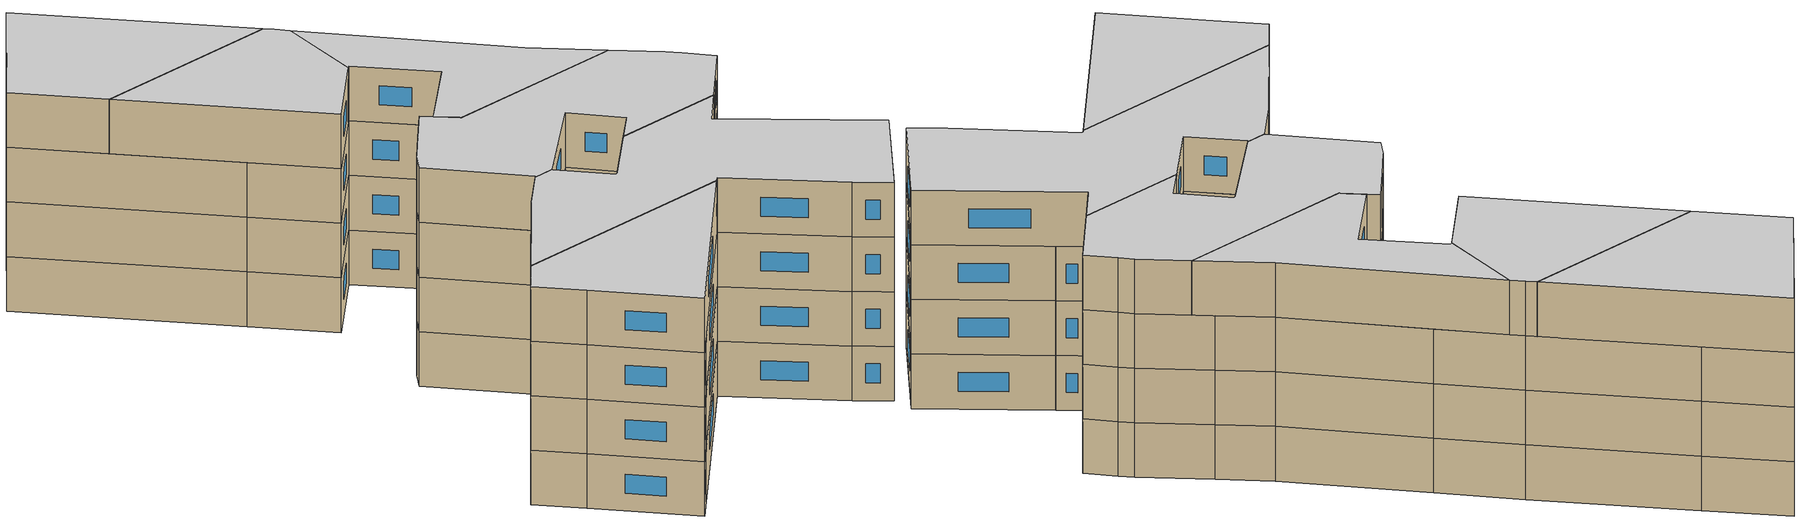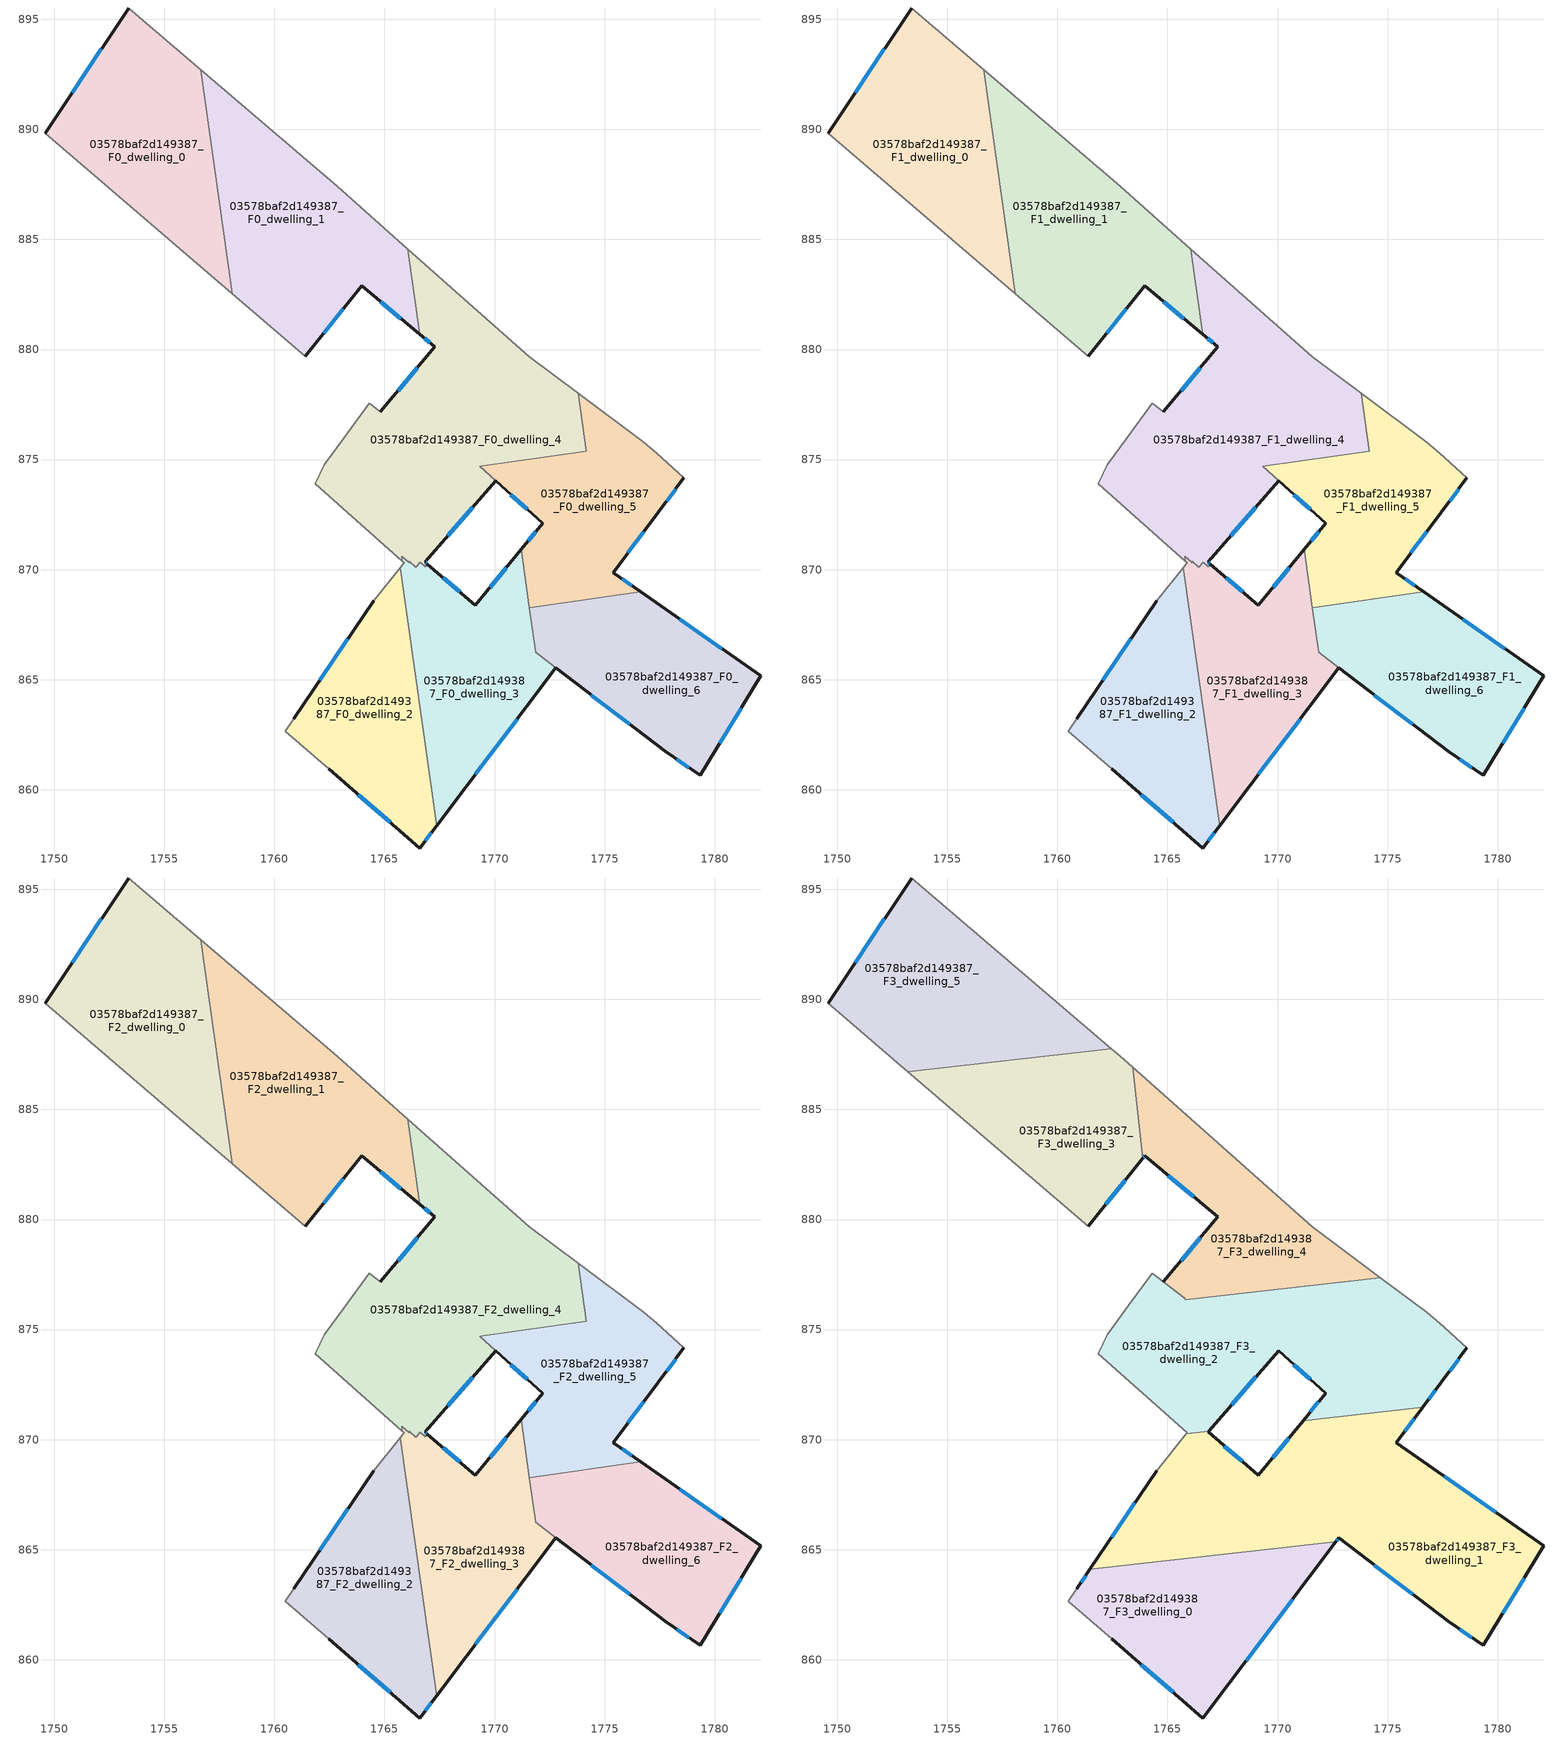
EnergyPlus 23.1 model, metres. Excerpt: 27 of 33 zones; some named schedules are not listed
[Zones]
03578baf2d149387_F0_dwelling_0
 floor ground (EU_floor_Construction): 1756.64,892.72 1758.09,882.54 1749.59,889.83 1753.37,895.52 z0
 wall outside (EU_wall_Construction): 1753.37,895.52 1749.59,889.83 z0:3
 wall to 03578baf2d149387_F0_dwelling_1 (EU_wall_Construction): 1758.09,882.54 1756.64,892.72 z0:3
 wall adiabatic (EU_wall_Construction): 1749.59,889.83 1758.09,882.54 / 1756.64,892.72 1753.37,895.52 z0:3
 window (EU_Window_Construction): 1752.14,893.67 1750.82,891.68 z0.98:2.02
03578baf2d149387_F0_dwelling_1
 floor ground (EU_floor_Construction): 1762.85,887.42 1766.06,884.57 1766.61,880.69 1763.96,882.9 1761.4,879.7 1758.09,882.54 1756.64,892.72 z0
 wall outside (EU_wall_Construction): 1761.4,879.7 1763.96,882.9 1766.61,880.69 z0:3
 wall adiabatic (EU_wall_Construction): 1766.06,884.57 1762.85,887.42 1756.64,892.72 / 1758.09,882.54 1761.4,879.7 z0:3
 wall to 03578baf2d149387_F0_dwelling_4 (EU_wall_Construction): 1766.61,880.69 1766.06,884.57 z0:3
 window (EU_Window_Construction): 1764.82,882.18 1765.75,881.41 / 1762.23,880.74 1763.13,881.86 z0.98:2.02
03578baf2d149387_F0_dwelling_2
 floor ground (EU_floor_Construction): 1765.71,870.09 1767.37,858.37 1766.6,857.35 1762.46,860.95 1760.49,862.65 1760.88,863.23 1764.51,868.6 z0
 wall outside (EU_wall_Construction): 1762.46,860.95 1766.6,857.35 1767.37,858.37 / 1764.51,868.6 1760.88,863.23 z0:3
 wall adiabatic (EU_wall_Construction): 1765.71,870.09 1764.51,868.6 / 1760.88,863.23 1760.49,862.65 1762.46,860.95 z0:3
 wall to 03578baf2d149387_F0_dwelling_3 (EU_wall_Construction): 1767.37,858.37 1765.71,870.09 z0:3
 window (EU_Window_Construction): 1766.85,857.68 1767.12,858.04 / 1763.81,859.78 1765.26,858.52 / 1763.33,866.85 1762.06,864.97 z0.98:2.02
03578baf2d149387_F0_dwelling_3
 floor ground (EU_floor_Construction): 1771.21,870.92 1771.87,866.24 1772.79,865.54 1767.37,858.37 1765.71,870.09 1765.8,870.2 1765.83,870.25 1765.89,870.32 1765.82,870.39 1765.78,870.62 1766.13,870.31 1766.12,870.37 1766.43,870.11 1766.63,870.33 1766.85,870.14 1766.95,870.25 1769.13,868.38 z0
 wall outside (EU_wall_Construction): 1771.21,870.92 1769.13,868.38 1766.95,870.25 / 1767.37,858.37 1772.79,865.54 z0:3
 wall adiabatic (EU_wall_Construction): 1765.82,870.39 1765.89,870.32 1765.83,870.25 1765.8,870.2 1765.71,870.09 z0:3
 wall to 03578baf2d149387_F0_dwelling_4 (EU_wall_Construction): 1766.13,870.31 1765.78,870.62 1765.82,870.39 / 1766.13,870.31 1766.12,870.37 / 1766.95,870.25 1766.85,870.14 1766.63,870.33 1766.43,870.11 1766.12,870.37 z0:3
 wall to 03578baf2d149387_F0_dwelling_5 (EU_wall_Construction): 1771.59,868.28 1771.21,870.92 z0:3
 wall to 03578baf2d149387_F0_dwelling_6 (EU_wall_Construction): 1772.79,865.54 1771.87,866.24 / 1771.87,866.25 1771.58,868.28 z0:3
 window (EU_Window_Construction): 1768.42,868.99 1767.66,869.64 / 1770.53,870.1 1769.81,869.21 / 1769.13,860.7 1771.03,863.2 z0.98:2.02
03578baf2d149387_F0_dwelling_4
 floor ground (EU_floor_Construction): 1771.57,879.67 1773.8,878.01 1774.17,875.38 1769.32,874.7 1770.05,874.04 1766.84,870.35 1766.95,870.25 1766.85,870.14 1766.63,870.33 1766.43,870.11 1766.12,870.37 1766.13,870.31 1765.78,870.62 1765.82,870.39 1761.84,873.9 1762.27,874.76 1763.14,875.97 1764.3,877.57 1764.69,877.27 1764.81,877.18 1767.28,880.13 1766.61,880.69 1766.06,884.57 z0
 wall outside (EU_wall_Construction): 1766.95,870.25 1766.84,870.35 1770.05,874.04 / 1766.61,880.69 1767.28,880.13 1764.81,877.18 z0:3
 wall adiabatic (EU_wall_Construction): 1764.81,877.18 1764.69,877.27 1764.3,877.57 1763.14,875.97 1762.27,874.76 1761.84,873.9 1765.82,870.39 / 1773.8,878.01 1771.57,879.67 1766.06,884.57 z0:3
 wall to 03578baf2d149387_F0_dwelling_5 (EU_wall_Construction): 1769.33,874.7 1774.17,875.38 1773.8,878.01 / 1770.05,874.04 1769.32,874.7 z0:3
 window (EU_Window_Construction): 1766.92,870.28 1766.88,870.32 / 1766.48,879.17 1765.61,878.14 / 1766.83,880.5 1767.06,880.31 / 1767.88,871.55 1769.01,872.84 z0.98:2.02
03578baf2d149387_F0_dwelling_5
 floor ground (EU_floor_Construction): 1776.78,875.79 1777.36,875.28 1778.6,874.17 1777.44,872.61 1775.39,869.87 1776.64,868.99 1771.58,868.28 1771.21,870.92 1772.18,872.12 1769.32,874.7 1774.17,875.38 1773.8,878.01 z0
 wall outside (EU_wall_Construction): 1776.64,868.99 1775.39,869.87 1777.44,872.61 1778.6,874.17 / 1770.05,874.04 1772.18,872.12 1771.21,870.92 z0:3
 wall to 03578baf2d149387_F0_dwelling_6 (EU_wall_Construction): 1771.58,868.28 1776.64,868.99 z0:3
 wall adiabatic (EU_wall_Construction): 1778.6,874.17 1777.36,875.28 1776.78,875.79 1773.8,878.01 z0:3
 window (EU_Window_Construction): 1771.86,871.73 1771.53,871.31 / 1777.82,873.11 1778.22,873.66 / 1776.06,870.76 1776.77,871.72 / 1776.23,869.28 1775.8,869.58 / 1770.74,873.41 1771.49,872.74 z0.98:2.02
03578baf2d149387_F0_dwelling_6
 floor ground (EU_floor_Construction): 1782.09,865.17 1779.35,860.65 1777.75,861.74 1771.87,866.24 1771.58,868.28 1776.64,868.99 z0
 wall outside (EU_wall_Construction): 1772.79,865.54 1777.75,861.74 1779.35,860.65 1782.09,865.17 1776.64,868.99 z0:3
 window (EU_Window_Construction): 1780.32,866.41 1778.41,867.75 / 1780.24,862.12 1781.2,863.7 / 1778.27,861.38 1778.83,861 / 1774.4,864.3 1776.14,862.97 z0.98:2.02
03578baf2d149387_F1_dwelling_0
 floor to 03578baf2d149387_F0_dwelling_0 (EU_floor_Construction): 1756.64,892.72 1758.09,882.54 1749.59,889.83 1753.37,895.52 z3
 wall outside (EU_wall_Construction): 1753.37,895.52 1749.59,889.83 z3:6
 wall to 03578baf2d149387_F1_dwelling_1 (EU_wall_Construction): 1758.09,882.54 1756.64,892.72 z3:6
 wall adiabatic (EU_wall_Construction): 1749.59,889.83 1758.09,882.54 / 1756.64,892.72 1753.37,895.52 z3:6
 window (EU_Window_Construction): 1752.14,893.67 1750.82,891.68 z3.98:5.02
03578baf2d149387_F1_dwelling_1
 floor to 03578baf2d149387_F0_dwelling_1 (EU_floor_Construction): 1762.85,887.42 1766.06,884.57 1766.61,880.69 1763.96,882.9 1761.4,879.7 1758.09,882.54 1756.64,892.72 z3
 wall outside (EU_wall_Construction): 1761.4,879.7 1763.96,882.9 1766.61,880.69 z3:6
 wall adiabatic (EU_wall_Construction): 1766.06,884.57 1762.85,887.42 1756.64,892.72 / 1758.09,882.54 1761.4,879.7 z3:6
 wall to 03578baf2d149387_F1_dwelling_4 (EU_wall_Construction): 1766.61,880.69 1766.06,884.57 z3:6
 window (EU_Window_Construction): 1764.82,882.18 1765.75,881.41 / 1762.23,880.74 1763.13,881.86 z3.98:5.02
03578baf2d149387_F1_dwelling_2
 floor to 03578baf2d149387_F0_dwelling_2 (EU_floor_Construction): 1765.71,870.09 1767.37,858.37 1766.6,857.35 1762.46,860.95 1760.49,862.65 1760.88,863.23 1764.51,868.6 z3
 wall outside (EU_wall_Construction): 1762.46,860.95 1766.6,857.35 1767.37,858.37 / 1764.51,868.6 1760.88,863.23 z3:6
 wall adiabatic (EU_wall_Construction): 1765.71,870.09 1764.51,868.6 / 1760.88,863.23 1760.49,862.65 1762.46,860.95 z3:6
 wall to 03578baf2d149387_F1_dwelling_3 (EU_wall_Construction): 1767.37,858.37 1765.71,870.09 z3:6
 window (EU_Window_Construction): 1766.85,857.68 1767.12,858.04 / 1763.81,859.78 1765.26,858.52 / 1763.33,866.85 1762.06,864.97 z3.98:5.02
03578baf2d149387_F1_dwelling_3
 floor to 03578baf2d149387_F0_dwelling_3 (EU_floor_Construction): 1771.21,870.92 1771.87,866.24 1772.79,865.54 1767.37,858.37 1765.71,870.09 1765.8,870.2 1765.83,870.25 1765.89,870.32 1765.82,870.39 1765.78,870.62 1766.13,870.31 1766.12,870.37 1766.43,870.11 1766.63,870.33 1766.85,870.14 1766.95,870.25 1769.13,868.38 z3
 wall outside (EU_wall_Construction): 1771.21,870.92 1769.13,868.38 1766.95,870.25 / 1767.37,858.37 1772.79,865.54 z3:6
 wall adiabatic (EU_wall_Construction): 1765.82,870.39 1765.89,870.32 1765.83,870.25 1765.8,870.2 1765.71,870.09 z3:6
 wall to 03578baf2d149387_F1_dwelling_4 (EU_wall_Construction): 1766.13,870.31 1765.78,870.62 1765.82,870.39 / 1766.13,870.31 1766.12,870.37 / 1766.95,870.25 1766.85,870.14 1766.63,870.33 1766.43,870.11 1766.12,870.37 z3:6
 wall to 03578baf2d149387_F1_dwelling_5 (EU_wall_Construction): 1771.59,868.28 1771.21,870.92 z3:6
 wall to 03578baf2d149387_F1_dwelling_6 (EU_wall_Construction): 1772.79,865.54 1771.87,866.24 / 1771.87,866.25 1771.58,868.28 z3:6
 window (EU_Window_Construction): 1768.42,868.99 1767.66,869.64 / 1770.53,870.1 1769.81,869.21 / 1769.13,860.7 1771.03,863.2 z3.98:5.02
03578baf2d149387_F1_dwelling_4
 floor to 03578baf2d149387_F0_dwelling_4 (EU_floor_Construction): 1771.57,879.67 1773.8,878.01 1774.17,875.38 1769.32,874.7 1770.05,874.04 1766.84,870.35 1766.95,870.25 1766.85,870.14 1766.63,870.33 1766.43,870.11 1766.12,870.37 1766.13,870.31 1765.78,870.62 1765.82,870.39 1761.84,873.9 1762.27,874.76 1763.14,875.97 1764.3,877.57 1764.69,877.27 1764.81,877.18 1767.28,880.13 1766.61,880.69 1766.06,884.57 z3
 wall outside (EU_wall_Construction): 1766.95,870.25 1766.84,870.35 1770.05,874.04 / 1766.61,880.69 1767.28,880.13 1764.81,877.18 z3:6
 wall adiabatic (EU_wall_Construction): 1764.81,877.18 1764.69,877.27 1764.3,877.57 1763.14,875.97 1762.27,874.76 1761.84,873.9 1765.82,870.39 / 1773.8,878.01 1771.57,879.67 1766.06,884.57 z3:6
 wall to 03578baf2d149387_F1_dwelling_5 (EU_wall_Construction): 1769.33,874.7 1774.17,875.38 1773.8,878.01 / 1770.05,874.04 1769.32,874.7 z3:6
 window (EU_Window_Construction): 1766.92,870.28 1766.88,870.32 / 1766.48,879.17 1765.61,878.14 / 1766.83,880.5 1767.06,880.31 / 1767.88,871.55 1769.01,872.84 z3.98:5.02
03578baf2d149387_F1_dwelling_5
 floor to 03578baf2d149387_F0_dwelling_5 (EU_floor_Construction): 1776.78,875.79 1777.36,875.28 1778.6,874.17 1777.44,872.61 1775.39,869.87 1776.64,868.99 1771.58,868.28 1771.21,870.92 1772.18,872.12 1769.32,874.7 1774.17,875.38 1773.8,878.01 z3
 wall outside (EU_wall_Construction): 1776.64,868.99 1775.39,869.87 1777.44,872.61 1778.6,874.17 / 1770.05,874.04 1772.18,872.12 1771.21,870.92 z3:6
 wall to 03578baf2d149387_F1_dwelling_6 (EU_wall_Construction): 1771.58,868.28 1776.64,868.99 z3:6
 wall adiabatic (EU_wall_Construction): 1778.6,874.17 1777.36,875.28 1776.78,875.79 1773.8,878.01 z3:6
 window (EU_Window_Construction): 1771.86,871.73 1771.53,871.31 / 1777.82,873.11 1778.22,873.66 / 1776.06,870.76 1776.77,871.72 / 1776.23,869.28 1775.8,869.58 / 1770.74,873.41 1771.49,872.74 z3.98:5.02
03578baf2d149387_F1_dwelling_6
 floor to 03578baf2d149387_F0_dwelling_6 (EU_floor_Construction): 1782.09,865.17 1779.35,860.65 1777.75,861.74 1771.87,866.25 1771.58,868.28 1776.64,868.99 z3
 wall outside (EU_wall_Construction): 1772.79,865.54 1777.75,861.74 1779.35,860.65 1782.09,865.17 1776.64,868.99 z3:6
 window (EU_Window_Construction): 1780.32,866.41 1778.41,867.75 / 1780.24,862.12 1781.2,863.7 / 1778.27,861.38 1778.83,861 / 1774.4,864.3 1776.14,862.97 z3.98:5.02
03578baf2d149387_F2_dwelling_0
 floor to 03578baf2d149387_F1_dwelling_0 (EU_floor_Construction): 1756.64,892.72 1758.09,882.54 1749.59,889.83 1753.37,895.52 z6
 wall outside (EU_wall_Construction): 1753.37,895.52 1749.59,889.83 z6:9
 wall to 03578baf2d149387_F2_dwelling_1 (EU_wall_Construction): 1758.09,882.54 1756.64,892.72 z6:9
 wall adiabatic (EU_wall_Construction): 1749.59,889.83 1758.09,882.54 / 1756.64,892.72 1753.37,895.52 z6:9
 window (EU_Window_Construction): 1752.14,893.67 1750.82,891.68 z6.98:8.02
03578baf2d149387_F2_dwelling_1
 floor to 03578baf2d149387_F1_dwelling_1 (EU_floor_Construction): 1762.85,887.42 1766.06,884.57 1766.61,880.69 1763.96,882.9 1761.4,879.7 1758.09,882.54 1756.64,892.72 z6
 wall outside (EU_wall_Construction): 1761.4,879.7 1763.96,882.9 1766.61,880.69 z6:9
 wall adiabatic (EU_wall_Construction): 1766.06,884.57 1762.85,887.42 1756.64,892.72 / 1758.09,882.54 1761.4,879.7 z6:9
 wall to 03578baf2d149387_F2_dwelling_4 (EU_wall_Construction): 1766.61,880.69 1766.06,884.57 z6:9
 window (EU_Window_Construction): 1764.82,882.18 1765.75,881.41 / 1762.23,880.74 1763.13,881.86 z6.98:8.02
 ceiling adiabatic (EU_roof_Construction): 1766.61,880.69 1766.06,884.57 1763.42,886.92 1763.88,882.79 1763.96,882.9 z9
03578baf2d149387_F2_dwelling_2
 floor to 03578baf2d149387_F1_dwelling_2 (EU_floor_Construction): 1765.71,870.09 1767.37,858.37 1766.6,857.35 1762.46,860.95 1760.49,862.65 1760.88,863.23 1764.51,868.6 z6
 wall outside (EU_wall_Construction): 1762.46,860.95 1766.6,857.35 1767.37,858.37 / 1764.51,868.6 1760.88,863.23 z6:9
 wall adiabatic (EU_wall_Construction): 1765.71,870.09 1764.51,868.6 / 1760.88,863.23 1760.49,862.65 1762.46,860.95 z6:9
 wall to 03578baf2d149387_F2_dwelling_3 (EU_wall_Construction): 1767.37,858.37 1765.71,870.09 z6:9
 window (EU_Window_Construction): 1766.85,857.68 1767.12,858.04 / 1763.81,859.78 1765.26,858.52 / 1763.33,866.85 1762.06,864.97 z6.98:8.02
03578baf2d149387_F2_dwelling_3
 floor to 03578baf2d149387_F1_dwelling_3 (EU_floor_Construction): 1771.21,870.92 1771.87,866.24 1772.79,865.54 1767.37,858.37 1765.71,870.09 1765.8,870.2 1765.83,870.25 1765.89,870.32 1765.82,870.39 1765.78,870.62 1766.13,870.31 1766.12,870.37 1766.43,870.11 1766.63,870.33 1766.85,870.14 1766.95,870.25 1769.13,868.38 z6
 wall outside (EU_wall_Construction): 1771.21,870.92 1769.13,868.38 1766.95,870.25 / 1767.37,858.37 1772.79,865.54 z6:9
 wall adiabatic (EU_wall_Construction): 1765.82,870.39 1765.89,870.32 1765.83,870.25 1765.8,870.2 1765.71,870.09 z6:9
 wall to 03578baf2d149387_F2_dwelling_4 (EU_wall_Construction): 1766.13,870.31 1765.78,870.62 1765.82,870.39 / 1766.13,870.31 1766.12,870.37 / 1766.95,870.25 1766.85,870.14 1766.63,870.33 1766.43,870.11 1766.12,870.37 z6:9
 wall to 03578baf2d149387_F2_dwelling_5 (EU_wall_Construction): 1771.59,868.28 1771.21,870.92 z6:9
 wall to 03578baf2d149387_F2_dwelling_6 (EU_wall_Construction): 1772.79,865.54 1771.87,866.24 / 1771.87,866.25 1771.58,868.28 z6:9
 window (EU_Window_Construction): 1768.42,868.99 1767.66,869.64 / 1770.53,870.1 1769.81,869.21 / 1769.13,860.7 1771.03,863.2 z6.98:8.02
03578baf2d149387_F2_dwelling_4
 floor to 03578baf2d149387_F1_dwelling_4 (EU_floor_Construction): 1771.57,879.67 1773.8,878.01 1774.17,875.38 1769.32,874.7 1770.05,874.04 1766.84,870.35 1766.95,870.25 1766.85,870.14 1766.63,870.33 1766.43,870.11 1766.12,870.37 1766.13,870.31 1765.78,870.62 1765.82,870.39 1761.84,873.9 1762.27,874.76 1763.14,875.97 1764.3,877.57 1764.69,877.27 1764.81,877.18 1767.28,880.13 1766.61,880.69 1766.06,884.57 z6
 wall outside (EU_wall_Construction): 1766.95,870.25 1766.84,870.35 1770.05,874.04 / 1766.61,880.69 1767.28,880.13 1764.81,877.18 z6:9
 wall adiabatic (EU_wall_Construction): 1764.81,877.18 1764.69,877.27 1764.3,877.57 1763.14,875.97 1762.27,874.76 1761.84,873.9 1765.82,870.39 / 1773.8,878.01 1771.57,879.67 1766.06,884.57 z6:9
 wall to 03578baf2d149387_F2_dwelling_5 (EU_wall_Construction): 1769.33,874.7 1774.17,875.38 1773.8,878.01 / 1770.05,874.04 1769.32,874.7 z6:9
 window (EU_Window_Construction): 1766.92,870.28 1766.88,870.32 / 1766.48,879.17 1765.61,878.14 / 1766.83,880.5 1767.06,880.31 / 1767.88,871.55 1769.01,872.84 z6.98:8.02
03578baf2d149387_F2_dwelling_5
 floor to 03578baf2d149387_F1_dwelling_5 (EU_floor_Construction): 1776.78,875.79 1777.36,875.28 1778.6,874.17 1777.44,872.61 1775.39,869.87 1776.64,868.99 1771.58,868.28 1771.21,870.92 1772.18,872.12 1769.32,874.7 1774.17,875.38 1773.8,878.01 z6
 wall outside (EU_wall_Construction): 1776.64,868.99 1775.39,869.87 1777.44,872.61 1778.6,874.17 / 1770.05,874.04 1772.18,872.12 1771.21,870.92 z6:9
 wall to 03578baf2d149387_F2_dwelling_6 (EU_wall_Construction): 1771.58,868.28 1776.64,868.99 z6:9
 wall adiabatic (EU_wall_Construction): 1778.6,874.17 1777.36,875.28 1776.78,875.79 1773.8,878.01 z6:9
 window (EU_Window_Construction): 1771.86,871.73 1771.53,871.31 / 1777.82,873.11 1778.22,873.66 / 1776.06,870.76 1776.77,871.72 / 1776.23,869.28 1775.8,869.58 / 1770.74,873.41 1771.49,872.74 z6.98:8.02
03578baf2d149387_F2_dwelling_6
 floor to 03578baf2d149387_F1_dwelling_6 (EU_floor_Construction): 1782.09,865.17 1779.35,860.65 1777.75,861.74 1771.87,866.25 1771.58,868.28 1776.64,868.99 z6
 wall outside (EU_wall_Construction): 1772.79,865.54 1777.75,861.74 1779.35,860.65 1782.09,865.17 1776.64,868.99 z6:9
 window (EU_Window_Construction): 1780.32,866.41 1778.41,867.75 / 1780.24,862.12 1781.2,863.7 / 1778.27,861.38 1778.83,861 / 1774.4,864.3 1776.14,862.97 z6.98:8.02
03578baf2d149387_F3_dwelling_0
 floor to 03578baf2d149387_F2_dwelling_2 (EU_floor_Construction): 1766.48,864.66 1767.37,858.37 1766.6,857.35 1762.46,860.95 1760.49,862.65 1760.88,863.23 1761.47,864.11 z9
 floor to 03578baf2d149387_F2_dwelling_3 (EU_floor_Construction): 1772.65,865.35 1767.37,858.37 1766.48,864.66 z9
 wall outside (EU_wall_Construction): 1761.47,864.11 1760.88,863.23 / 1762.46,860.95 1766.6,857.35 1772.65,865.35 z9:12
 wall to 03578baf2d149387_F3_dwelling_1 (EU_wall_Construction): 1772.65,865.35 1761.47,864.11 z9:12
 wall adiabatic (EU_wall_Construction): 1760.88,863.23 1760.49,862.65 1762.46,860.95 z9:12
 window (EU_Window_Construction): 1761.28,863.82 1761.07,863.51 / 1768.57,859.95 1770.68,862.75 / 1763.81,859.78 1765.26,858.52 z9.98:11.02
 ceiling to 03578baf2d149387_F4_dwelling_0 (EU_floor_Construction): 1766.6,857.35 1772.65,865.35 1761.47,864.11 1760.88,863.23 1760.49,862.65 1762.46,860.95 z12
03578baf2d149387_F3_dwelling_1
 floor outside (EU_floor_Construction): 1777.75,861.74 1772.79,865.54 1771.87,866.25 z9
 floor to 03578baf2d149387_F2_dwelling_6 (EU_floor_Construction): 1782.09,865.17 1779.35,860.65 1777.75,861.74 1771.87,866.25 1771.58,868.28 1776.64,868.99 z9
 floor to 03578baf2d149387_F2_dwelling_3 (EU_floor_Construction): 1771.22,870.87 1771.87,866.25 1772.79,865.54 1772.65,865.35 1766.48,864.66 1765.71,870.09 1765.8,870.2 1765.83,870.25 1765.85,870.28 1766.19,870.31 1766.43,870.11 1766.63,870.33 1766.85,870.14 1766.95,870.25 1769.13,868.38 1771.16,870.87 z9
 floor to 03578baf2d149387_F2_dwelling_2 (EU_floor_Construction): 1765.71,870.09 1766.48,864.66 1761.47,864.11 1764.51,868.6 z9
 floor to 03578baf2d149387_F2_dwelling_4 (EU_floor_Construction): 1766.88,870.39 1766.84,870.35 1766.95,870.25 1766.85,870.14 1766.63,870.33 1766.43,870.11 1766.19,870.31 z9
 floor to 03578baf2d149387_F2_dwelling_5 (EU_floor_Construction): 1776.59,871.47 1775.39,869.87 1776.64,868.99 1771.58,868.28 1771.22,870.87 z9
 wall outside (EU_wall_Construction): 1772.65,865.35 1772.79,865.54 1777.75,861.74 1779.35,860.65 1782.09,865.17 1775.39,869.87 1776.59,871.47 / 1764.51,868.6 1761.47,864.11 / 1766.88,870.39 1766.84,870.35 / 1771.16,870.87 1769.13,868.38 1766.84,870.35 z9:12
 wall adiabatic (EU_wall_Construction): 1765.85,870.28 1764.51,868.6 z9:12
 wall to 03578baf2d149387_F3_dwelling_2 (EU_wall_Construction): 1766.88,870.39 1765.85,870.28 / 1776.59,871.47 1771.16,870.87 z9:12
 window (EU_Window_Construction): 1772.7,865.41 1772.75,865.48 / 1763.52,867.14 1762.46,865.57 / 1768.39,869.02 1767.59,869.71 / 1770.5,870.06 1769.79,869.19 / 1775.78,870.39 1776.2,870.95 / 1779.91,866.7 1777.57,868.34 / 1780.24,862.12 1781.2,863.7 / 1778.27,861.38 1778.83,861 / 1774.4,864.3 1776.14,862.97 z9.98:11.02
 ceiling to 03578baf2d149387_F4_dwelling_1 (EU_floor_Construction): 1779.35,860.65 1782.09,865.17 1775.39,869.87 1776.59,871.47 1771.16,870.87 1769.13,868.38 1766.84,870.35 1766.88,870.39 1765.85,870.28 1764.51,868.6 1761.47,864.11 1772.65,865.35 1772.79,865.54 1777.75,861.74 z12
03578baf2d149387_F3_dwelling_2
 floor to 03578baf2d149387_F2_dwelling_4 (EU_floor_Construction): 1773.9,877.27 1774.17,875.38 1769.32,874.7 1770.05,874.04 1766.88,870.39 1766.19,870.31 1766.12,870.37 1766.13,870.31 1765.78,870.62 1765.82,870.39 1761.84,873.9 1762.27,874.76 1763.16,876 1764.3,877.57 1764.81,877.18 1765.79,876.43 1765.8,876.37 z9
 floor to 03578baf2d149387_F2_dwelling_5 (EU_floor_Construction): 1776.78,875.79 1777.36,875.28 1778.6,874.17 1777.44,872.61 1776.59,871.47 1771.22,870.87 1771.21,870.92 1772.18,872.12 1769.33,874.7 1774.17,875.38 1773.9,877.27 1774.67,877.36 z9
 floor to 03578baf2d149387_F2_dwelling_3 (EU_floor_Construction): 1766.12,870.37 1766.19,870.31 1765.85,870.28 1765.89,870.32 1765.82,870.39 1765.78,870.62 1766.13,870.31 z9
 wall outside (EU_wall_Construction): 1766.88,870.39 1770.05,874.04 1772.18,872.12 1771.16,870.87 / 1776.59,871.47 1777.44,872.61 1778.6,874.17 z9:12
 wall adiabatic (EU_wall_Construction): 1764.81,877.18 1764.3,877.57 1763.22,876.08 1762.27,874.76 1761.84,873.9 1765.89,870.32 1765.85,870.28 / 1778.6,874.17 1777.36,875.28 1776.78,875.79 1774.67,877.36 z9:12
 wall to 03578baf2d149387_F3_dwelling_4 (EU_wall_Construction): 1774.67,877.36 1765.8,876.37 1765.8,876.42 / 1765.79,876.43 1764.81,877.18 z9:12
 window (EU_Window_Construction): 1770.74,873.41 1771.49,872.74 / 1767.91,871.58 1769.02,872.85 / 1777.82,873.11 1778.22,873.66 / 1776.87,871.84 1777.17,872.24 / 1771.85,871.71 1771.49,871.27 z9.98:11.02
 ceiling to 03578baf2d149387_F4_dwelling_2 (EU_floor_Construction): 1776.59,871.47 1777.44,872.61 1778.6,874.17 1777.36,875.28 1776.78,875.79 1774.67,877.36 1765.8,876.37 1765.79,876.43 1764.81,877.18 1764.3,877.57 1763.22,876.08 1762.27,874.76 1761.84,873.9 1765.89,870.32 1765.85,870.28 1766.88,870.39 1770.05,874.04 1772.18,872.12 1771.16,870.87 z12
03578baf2d149387_F3_dwelling_3
 floor to 03578baf2d149387_F2_dwelling_1 (EU_floor_Construction): 1763.42,886.92 1763.88,882.79 1761.4,879.7 1758.09,882.54 1757.43,887.2 1762.45,887.76 1762.85,887.42 z9
 floor to 03578baf2d149387_F2_dwelling_0 (EU_floor_Construction): 1757.43,887.2 1758.09,882.54 1753.21,886.72 z9
 wall outside (EU_wall_Construction): 1761.4,879.7 1763.88,882.79 z9:12
 wall adiabatic (EU_wall_Construction): 1753.21,886.72 1761.4,879.7 / 1763.42,886.92 1762.85,887.42 1762.45,887.76 z9:12
 wall to 03578baf2d149387_F3_dwelling_5 (EU_wall_Construction): 1762.45,887.76 1753.21,886.72 z9:12
 wall to 03578baf2d149387_F3_dwelling_4 (EU_wall_Construction): 1763.88,882.79 1763.42,886.92 z9:12
 window (EU_Window_Construction): 1762.21,880.7 1763.07,881.78 z9.98:11.02
 ceiling to 03578baf2d149387_F4_dwelling_3 (EU_floor_Construction): 1761.4,879.7 1763.88,882.79 1763.42,886.92 1762.85,887.42 1762.45,887.76 1753.21,886.72 z12
03578baf2d149387_F3_dwelling_4
 floor to 03578baf2d149387_F2_dwelling_4 (EU_floor_Construction): 1771.57,879.67 1773.8,878.01 1773.9,877.27 1765.8,876.37 1765.79,876.43 1764.81,877.18 1767.28,880.13 1766.61,880.69 1766.06,884.57 z9
 floor adiabatic (EU_floor_Construction): 1766.06,884.57 1766.61,880.69 1767.28,880.13 1763.96,882.9 1763.88,882.79 1763.42,886.92 z9
 floor to 03578baf2d149387_F2_dwelling_5 (EU_floor_Construction): 1774.67,877.36 1773.9,877.27 1773.8,878.01 z9
 wall outside (EU_wall_Construction): 1763.88,882.79 1763.96,882.9 1767.28,880.13 1764.81,877.18 z9:12
 wall adiabatic (EU_wall_Construction): 1774.67,877.36 1771.57,879.67 1763.42,886.92 z9:12
 window (EU_Window_Construction): 1765.04,882 1766.2,881.03 / 1763.9,882.82 1763.93,882.86 / 1766.48,879.17 1765.61,878.14 z9.98:11.02
 ceiling to 03578baf2d149387_F4_dwelling_4 (EU_floor_Construction): 1774.67,877.36 1771.57,879.67 1763.42,886.92 1763.88,882.79 1763.96,882.9 1767.28,880.13 1764.81,877.18 1765.79,876.43 1765.8,876.37 z12
03578baf2d149387_F3_dwelling_5
 floor to 03578baf2d149387_F2_dwelling_0 (EU_floor_Construction): 1756.64,892.72 1757.43,887.2 1753.21,886.72 1749.59,889.83 1753.37,895.52 z9
 floor to 03578baf2d149387_F2_dwelling_1 (EU_floor_Construction): 1762.45,887.76 1757.43,887.2 1756.64,892.72 z9
 wall outside (EU_wall_Construction): 1753.37,895.52 1749.59,889.83 z9:12
 wall adiabatic (EU_wall_Construction): 1762.45,887.76 1753.37,895.52 / 1749.59,889.83 1753.21,886.72 z9:12
 window (EU_Window_Construction): 1752.14,893.67 1750.82,891.68 z9.98:11.02
 ceiling to 03578baf2d149387_F4_dwelling_5 (EU_floor_Construction): 1762.45,887.76 1753.37,895.52 1749.59,889.83 1753.21,886.72 z12
[Building]
EU S2 Campaign: North Axis=0; Terrain=City; Solar Distribution=FullExterior
[Site:Location]
Bologna: Latitude=44.5; Longitude=11.25; Time Zone=1; Elevation=37
[SizingPeriod:WeatherFileDays]
AnnualSizingPeriod: Begin Month=1; Begin Day of Month=1; End Month=12; End Day of Month=31; Day of Week for Start Day=Monday; Use Weather File Daylight Saving Period=No; Use Weather File Rain and Snow Indicators=No
[MATERIAL]
EU_InternalMass_Material: Roughness=MediumRough; Thickness=0.1; Conductivity=1; Density=1800; Specific Heat=900; Thermal Absorptance=0.9; Solar Absorptance=0.7; Visible Absorptance=0.7
[MATERIAL:NOMASS] Roughness=MediumRough; Thermal Absorptance=0.9; Solar Absorptance=0.7; Visible Absorptance=0.7
Name | Thermal Resistance
EU_wall_NoMass | 0.905828
EU_roof_NoMass | 0.37593
EU_floor_NoMass | 0.67114
[WINDOWMATERIAL:SIMPLEGLAZINGSYSTEM]
EU_Window_SimpleGlazing: UFactor=4.52486; Solar Heat Gain Coefficient=0.85; Visible Transmittance=0.85
[CONSTRUCTION]
EU_wall_Construction: EU_wall_NoMass
EU_roof_Construction: EU_roof_NoMass
EU_floor_Construction: EU_floor_NoMass
EU_Window_Construction: EU_Window_SimpleGlazing
EU_InternalMass_Construction: EU_InternalMass_Material
[ZONE] Type=1; Multiplier=1; Ceiling Height=autocalculate; Floor Area=autocalculate; Part of Total Floor Area=Yes
Name | Volume
03578baf2d149387_F0_dwelling_0; 03578baf2d149387_F1_dwelling_0; 03578baf2d149387_F2_dwelling_0 | 157.769
03578baf2d149387_F3_dwelling_0 | 143.914
03578baf2d149387_F0_dwelling_1; 03578baf2d149387_F1_dwelling_1; 03578baf2d149387_F2_dwelling_1 | 181.149
03578baf2d149387_F3_dwelling_1 | 299.446
03578baf2d149387_F0_dwelling_2; 03578baf2d149387_F1_dwelling_2; 03578baf2d149387_F2_dwelling_2 | 127.236
03578baf2d149387_F3_dwelling_2 | 227.093
03578baf2d149387_F0_dwelling_3; 03578baf2d149387_F1_dwelling_3; 03578baf2d149387_F2_dwelling_3 | 139.953
03578baf2d149387_F3_dwelling_3 | 140.555
03578baf2d149387_F0_dwelling_4; 03578baf2d149387_F1_dwelling_4; 03578baf2d149387_F2_dwelling_4 | 232.223
03578baf2d149387_F3_dwelling_4 | 127.249
03578baf2d149387_F0_dwelling_5; 03578baf2d149387_F1_dwelling_5; 03578baf2d149387_F2_dwelling_5 | 129.615
03578baf2d149387_F3_dwelling_5 | 170.147
03578baf2d149387_F0_dwelling_6 | 140.458
03578baf2d149387_F1_dwelling_6; 03578baf2d149387_F2_dwelling_6 | 140.422
[INTERNALMASS] Construction=EU_InternalMass_Construction
Name | Zone or ZoneList | Surface Area
03578baf2d149387_F0_dwelling_0_EU_InternalMass | 03578baf2d149387_F0_dwelling_0 | 52.5895
03578baf2d149387_F0_dwelling_1_EU_InternalMass | 03578baf2d149387_F0_dwelling_1 | 60.385
03578baf2d149387_F0_dwelling_2_EU_InternalMass | 03578baf2d149387_F0_dwelling_2 | 42.4122
03578baf2d149387_F0_dwelling_3_EU_InternalMass | 03578baf2d149387_F0_dwelling_3 | 46.6534
03578baf2d149387_F0_dwelling_4_EU_InternalMass | 03578baf2d149387_F0_dwelling_4 | 77.4077
03578baf2d149387_F0_dwelling_5_EU_InternalMass | 03578baf2d149387_F0_dwelling_5 | 43.2052
03578baf2d149387_F0_dwelling_6_EU_InternalMass | 03578baf2d149387_F0_dwelling_6 | 46.822
03578baf2d149387_F1_dwelling_0_EU_InternalMass | 03578baf2d149387_F1_dwelling_0 | 52.5895
03578baf2d149387_F1_dwelling_1_EU_InternalMass | 03578baf2d149387_F1_dwelling_1 | 60.385
03578baf2d149387_F1_dwelling_2_EU_InternalMass | 03578baf2d149387_F1_dwelling_2 | 42.4122
03578baf2d149387_F1_dwelling_3_EU_InternalMass | 03578baf2d149387_F1_dwelling_3 | 46.6534
03578baf2d149387_F1_dwelling_4_EU_InternalMass | 03578baf2d149387_F1_dwelling_4 | 77.4077
03578baf2d149387_F1_dwelling_5_EU_InternalMass | 03578baf2d149387_F1_dwelling_5 | 43.2052
03578baf2d149387_F1_dwelling_6_EU_InternalMass | 03578baf2d149387_F1_dwelling_6 | 46.822
03578baf2d149387_F2_dwelling_0_EU_InternalMass | 03578baf2d149387_F2_dwelling_0 | 52.5895
03578baf2d149387_F2_dwelling_1_EU_InternalMass | 03578baf2d149387_F2_dwelling_1 | 60.385
03578baf2d149387_F2_dwelling_2_EU_InternalMass | 03578baf2d149387_F2_dwelling_2 | 42.4122
03578baf2d149387_F2_dwelling_3_EU_InternalMass | 03578baf2d149387_F2_dwelling_3 | 46.6534
03578baf2d149387_F2_dwelling_4_EU_InternalMass | 03578baf2d149387_F2_dwelling_4 | 77.4077
03578baf2d149387_F2_dwelling_5_EU_InternalMass | 03578baf2d149387_F2_dwelling_5 | 43.2052
03578baf2d149387_F2_dwelling_6_EU_InternalMass | 03578baf2d149387_F2_dwelling_6 | 46.822
03578baf2d149387_F3_dwelling_0_EU_InternalMass | 03578baf2d149387_F3_dwelling_0 | 47.9715
03578baf2d149387_F3_dwelling_1_EU_InternalMass | 03578baf2d149387_F3_dwelling_1 | 99.8137
03578baf2d149387_F3_dwelling_2_EU_InternalMass | 03578baf2d149387_F3_dwelling_2 | 75.6986
03578baf2d149387_F3_dwelling_3_EU_InternalMass | 03578baf2d149387_F3_dwelling_3 | 46.849
03578baf2d149387_F3_dwelling_4_EU_InternalMass | 03578baf2d149387_F3_dwelling_4 | 42.4166
03578baf2d149387_F3_dwelling_5_EU_InternalMass | 03578baf2d149387_F3_dwelling_5 | 56.7161
[OTHEREQUIPMENT] Fuel Type=Electricity; Design Level Calculation Method=Watts/Area; Power per Zone Floor Area=1; Fraction Latent=0; Fraction Radiant=0; Fraction Lost=0; Carbon Dioxide Generation Rate=0; EndUse Subcategory=EU_Step8_InternalGains
Name | Zone or ZoneList or Space or SpaceList | Schedule
EU_Step8_InternalGain_03578baf2d149387_F0_dwelling_0_f000 | 03578baf2d149387_F0_dwelling_0 | EU_Step8_GainSchedule_03578baf2d149387_F0_dwelling_0_f000
EU_Step8_InternalGain_03578baf2d149387_F0_dwelling_1_f000 | 03578baf2d149387_F0_dwelling_1 | EU_Step8_GainSchedule_03578baf2d149387_F0_dwelling_1_f000
EU_Step8_InternalGain_03578baf2d149387_F0_dwelling_2_f000 | 03578baf2d149387_F0_dwelling_2 | EU_Step8_GainSchedule_03578baf2d149387_F0_dwelling_2_f000
EU_Step8_InternalGain_03578baf2d149387_F0_dwelling_3_f000 | 03578baf2d149387_F0_dwelling_3 | EU_Step8_GainSchedule_03578baf2d149387_F0_dwelling_3_f000
EU_Step8_InternalGain_03578baf2d149387_F0_dwelling_4_f000 | 03578baf2d149387_F0_dwelling_4 | EU_Step8_GainSchedule_03578baf2d149387_F0_dwelling_4_f000
EU_Step8_InternalGain_03578baf2d149387_F0_dwelling_5_f000 | 03578baf2d149387_F0_dwelling_5 | EU_Step8_GainSchedule_03578baf2d149387_F0_dwelling_5_f000
EU_Step8_InternalGain_03578baf2d149387_F0_dwelling_6_f000 | 03578baf2d149387_F0_dwelling_6 | EU_Step8_GainSchedule_03578baf2d149387_F0_dwelling_6_f000
EU_Step8_InternalGain_03578baf2d149387_F1_dwelling_0_f000 | 03578baf2d149387_F1_dwelling_0 | EU_Step8_GainSchedule_03578baf2d149387_F1_dwelling_0_f000
EU_Step8_InternalGain_03578baf2d149387_F1_dwelling_1_f000 | 03578baf2d149387_F1_dwelling_1 | EU_Step8_GainSchedule_03578baf2d149387_F1_dwelling_1_f000
EU_Step8_InternalGain_03578baf2d149387_F1_dwelling_2_f000 | 03578baf2d149387_F1_dwelling_2 | EU_Step8_GainSchedule_03578baf2d149387_F1_dwelling_2_f000
EU_Step8_InternalGain_03578baf2d149387_F1_dwelling_3_f000 | 03578baf2d149387_F1_dwelling_3 | EU_Step8_GainSchedule_03578baf2d149387_F1_dwelling_3_f000
EU_Step8_InternalGain_03578baf2d149387_F1_dwelling_4_f000 | 03578baf2d149387_F1_dwelling_4 | EU_Step8_GainSchedule_03578baf2d149387_F1_dwelling_4_f000
EU_Step8_InternalGain_03578baf2d149387_F1_dwelling_5_f000 | 03578baf2d149387_F1_dwelling_5 | EU_Step8_GainSchedule_03578baf2d149387_F1_dwelling_5_f000
EU_Step8_InternalGain_03578baf2d149387_F1_dwelling_6_f000 | 03578baf2d149387_F1_dwelling_6 | EU_Step8_GainSchedule_03578baf2d149387_F1_dwelling_6_f000
EU_Step8_InternalGain_03578baf2d149387_F2_dwelling_0_f000 | 03578baf2d149387_F2_dwelling_0 | EU_Step8_GainSchedule_03578baf2d149387_F2_dwelling_0_f000
EU_Step8_InternalGain_03578baf2d149387_F2_dwelling_1_f000 | 03578baf2d149387_F2_dwelling_1 | EU_Step8_GainSchedule_03578baf2d149387_F2_dwelling_1_f000
EU_Step8_InternalGain_03578baf2d149387_F2_dwelling_2_f000 | 03578baf2d149387_F2_dwelling_2 | EU_Step8_GainSchedule_03578baf2d149387_F2_dwelling_2_f000
EU_Step8_InternalGain_03578baf2d149387_F2_dwelling_3_f000 | 03578baf2d149387_F2_dwelling_3 | EU_Step8_GainSchedule_03578baf2d149387_F2_dwelling_3_f000
EU_Step8_InternalGain_03578baf2d149387_F2_dwelling_4_f000 | 03578baf2d149387_F2_dwelling_4 | EU_Step8_GainSchedule_03578baf2d149387_F2_dwelling_4_f000
EU_Step8_InternalGain_03578baf2d149387_F2_dwelling_5_f000 | 03578baf2d149387_F2_dwelling_5 | EU_Step8_GainSchedule_03578baf2d149387_F2_dwelling_5_f000
EU_Step8_InternalGain_03578baf2d149387_F2_dwelling_6_f000 | 03578baf2d149387_F2_dwelling_6 | EU_Step8_GainSchedule_03578baf2d149387_F2_dwelling_6_f000
EU_Step8_InternalGain_03578baf2d149387_F3_dwelling_0_f000 | 03578baf2d149387_F3_dwelling_0 | EU_Step8_GainSchedule_03578baf2d149387_F3_dwelling_0_f000
EU_Step8_InternalGain_03578baf2d149387_F3_dwelling_1_f000 | 03578baf2d149387_F3_dwelling_1 | EU_Step8_GainSchedule_03578baf2d149387_F3_dwelling_1_f000
EU_Step8_InternalGain_03578baf2d149387_F3_dwelling_2_f000 | 03578baf2d149387_F3_dwelling_2 | EU_Step8_GainSchedule_03578baf2d149387_F3_dwelling_2_f000
EU_Step8_InternalGain_03578baf2d149387_F3_dwelling_3_f000 | 03578baf2d149387_F3_dwelling_3 | EU_Step8_GainSchedule_03578baf2d149387_F3_dwelling_3_f000
EU_Step8_InternalGain_03578baf2d149387_F3_dwelling_4_f000 | 03578baf2d149387_F3_dwelling_4 | EU_Step8_GainSchedule_03578baf2d149387_F3_dwelling_4_f000
EU_Step8_InternalGain_03578baf2d149387_F3_dwelling_5_f000 | 03578baf2d149387_F3_dwelling_5 | EU_Step8_GainSchedule_03578baf2d149387_F3_dwelling_5_f000
[ZONEVENTILATION:DESIGNFLOWRATE] Schedule=EU_AlwaysOn; Design Flow Rate Calculation Method=AirChanges/Hour; Air Changes per Hour=0.73129; Ventilation Type=Natural; Fan Pressure Rise=0; Fan Total Efficiency=1; Constant Term Coefficient=1; Temperature Term Coefficient=0; Velocity Term Coefficient=0; Velocity Squared Term Coefficient=0; Minimum Indoor Temperature=-100; Maximum Indoor Temperature=100; Delta Temperature=-100; Minimum Outdoor Temperature=-100; Maximum Outdoor Temperature=100; Maximum Wind Speed=40
Name | Zone or ZoneList or Space or SpaceList
EU_ConstantAir_03578baf2d149387_F0_dwelling_0 | 03578baf2d149387_F0_dwelling_0
EU_ConstantAir_03578baf2d149387_F0_dwelling_1 | 03578baf2d149387_F0_dwelling_1
EU_ConstantAir_03578baf2d149387_F0_dwelling_2 | 03578baf2d149387_F0_dwelling_2
EU_ConstantAir_03578baf2d149387_F0_dwelling_3 | 03578baf2d149387_F0_dwelling_3
EU_ConstantAir_03578baf2d149387_F0_dwelling_4 | 03578baf2d149387_F0_dwelling_4
EU_ConstantAir_03578baf2d149387_F0_dwelling_5 | 03578baf2d149387_F0_dwelling_5
EU_ConstantAir_03578baf2d149387_F0_dwelling_6 | 03578baf2d149387_F0_dwelling_6
EU_ConstantAir_03578baf2d149387_F1_dwelling_0 | 03578baf2d149387_F1_dwelling_0
EU_ConstantAir_03578baf2d149387_F1_dwelling_1 | 03578baf2d149387_F1_dwelling_1
EU_ConstantAir_03578baf2d149387_F1_dwelling_2 | 03578baf2d149387_F1_dwelling_2
EU_ConstantAir_03578baf2d149387_F1_dwelling_3 | 03578baf2d149387_F1_dwelling_3
EU_ConstantAir_03578baf2d149387_F1_dwelling_4 | 03578baf2d149387_F1_dwelling_4
EU_ConstantAir_03578baf2d149387_F1_dwelling_5 | 03578baf2d149387_F1_dwelling_5
EU_ConstantAir_03578baf2d149387_F1_dwelling_6 | 03578baf2d149387_F1_dwelling_6
EU_ConstantAir_03578baf2d149387_F2_dwelling_0 | 03578baf2d149387_F2_dwelling_0
EU_ConstantAir_03578baf2d149387_F2_dwelling_1 | 03578baf2d149387_F2_dwelling_1
EU_ConstantAir_03578baf2d149387_F2_dwelling_2 | 03578baf2d149387_F2_dwelling_2
EU_ConstantAir_03578baf2d149387_F2_dwelling_3 | 03578baf2d149387_F2_dwelling_3
EU_ConstantAir_03578baf2d149387_F2_dwelling_4 | 03578baf2d149387_F2_dwelling_4
EU_ConstantAir_03578baf2d149387_F2_dwelling_5 | 03578baf2d149387_F2_dwelling_5
EU_ConstantAir_03578baf2d149387_F2_dwelling_6 | 03578baf2d149387_F2_dwelling_6
EU_ConstantAir_03578baf2d149387_F3_dwelling_0 | 03578baf2d149387_F3_dwelling_0
EU_ConstantAir_03578baf2d149387_F3_dwelling_1 | 03578baf2d149387_F3_dwelling_1
EU_ConstantAir_03578baf2d149387_F3_dwelling_2 | 03578baf2d149387_F3_dwelling_2
EU_ConstantAir_03578baf2d149387_F3_dwelling_3 | 03578baf2d149387_F3_dwelling_3
EU_ConstantAir_03578baf2d149387_F3_dwelling_4 | 03578baf2d149387_F3_dwelling_4
EU_ConstantAir_03578baf2d149387_F3_dwelling_5 | 03578baf2d149387_F3_dwelling_5
[HVACTEMPLATE:ZONE:IDEALLOADSAIRSYSTEM] System Availability Schedule=EU_AlwaysOn; Maximum Heating Supply Air Temperature=50; Minimum Cooling Supply Air Temperature=13; Maximum Heating Supply Air Humidity Ratio=0.0156; Minimum Cooling Supply Air Humidity Ratio=0.0077; Heating Limit=NoLimit; Cooling Limit=NoLimit; Heating Availability Schedule=EU_AlwaysOn; Cooling Availability Schedule=EU_CoolingOff; Dehumidification Control Type=ConstantSensibleHeatRatio; Cooling Sensible Heat Ratio=0.7; Dehumidification Setpoint=60; Humidification Control Type=None; Humidification Setpoint=30; Outdoor Air Method=None; Outdoor Air Flow Rate per Person=0.00944; Outdoor Air Flow Rate per Zone Floor Area=0; Outdoor Air Flow Rate per Zone=0; Demand Controlled Ventilation Type=None; Outdoor Air Economizer Type=NoEconomizer; Heat Recovery Type=None; Sensible Heat Recovery Effectiveness=0.7; Latent Heat Recovery Effectiveness=0.65
Name | Template Thermostat
03578baf2d149387_F0_dwelling_0 | EU_HeatOnly_03578baf2d149387_F0_dwelling_0
03578baf2d149387_F0_dwelling_1 | EU_HeatOnly_03578baf2d149387_F0_dwelling_1
03578baf2d149387_F0_dwelling_2 | EU_HeatOnly_03578baf2d149387_F0_dwelling_2
03578baf2d149387_F0_dwelling_3 | EU_HeatOnly_03578baf2d149387_F0_dwelling_3
03578baf2d149387_F0_dwelling_4 | EU_HeatOnly_03578baf2d149387_F0_dwelling_4
03578baf2d149387_F0_dwelling_5 | EU_HeatOnly_03578baf2d149387_F0_dwelling_5
03578baf2d149387_F0_dwelling_6 | EU_HeatOnly_03578baf2d149387_F0_dwelling_6
03578baf2d149387_F1_dwelling_0 | EU_HeatOnly_03578baf2d149387_F1_dwelling_0
03578baf2d149387_F1_dwelling_1 | EU_HeatOnly_03578baf2d149387_F1_dwelling_1
03578baf2d149387_F1_dwelling_2 | EU_HeatOnly_03578baf2d149387_F1_dwelling_2
03578baf2d149387_F1_dwelling_3 | EU_HeatOnly_03578baf2d149387_F1_dwelling_3
03578baf2d149387_F1_dwelling_4 | EU_HeatOnly_03578baf2d149387_F1_dwelling_4
03578baf2d149387_F1_dwelling_5 | EU_HeatOnly_03578baf2d149387_F1_dwelling_5
03578baf2d149387_F1_dwelling_6 | EU_HeatOnly_03578baf2d149387_F1_dwelling_6
03578baf2d149387_F2_dwelling_0 | EU_HeatOnly_03578baf2d149387_F2_dwelling_0
03578baf2d149387_F2_dwelling_1 | EU_HeatOnly_03578baf2d149387_F2_dwelling_1
03578baf2d149387_F2_dwelling_2 | EU_HeatOnly_03578baf2d149387_F2_dwelling_2
03578baf2d149387_F2_dwelling_3 | EU_HeatOnly_03578baf2d149387_F2_dwelling_3
03578baf2d149387_F2_dwelling_4 | EU_HeatOnly_03578baf2d149387_F2_dwelling_4
03578baf2d149387_F2_dwelling_5 | EU_HeatOnly_03578baf2d149387_F2_dwelling_5
03578baf2d149387_F2_dwelling_6 | EU_HeatOnly_03578baf2d149387_F2_dwelling_6
03578baf2d149387_F3_dwelling_0 | EU_HeatOnly_03578baf2d149387_F3_dwelling_0
03578baf2d149387_F3_dwelling_1 | EU_HeatOnly_03578baf2d149387_F3_dwelling_1
03578baf2d149387_F3_dwelling_2 | EU_HeatOnly_03578baf2d149387_F3_dwelling_2
03578baf2d149387_F3_dwelling_3 | EU_HeatOnly_03578baf2d149387_F3_dwelling_3
03578baf2d149387_F3_dwelling_4 | EU_HeatOnly_03578baf2d149387_F3_dwelling_4
03578baf2d149387_F3_dwelling_5 | EU_HeatOnly_03578baf2d149387_F3_dwelling_5
[SIZING:ZONE] Zone Cooling Design Supply Air Temperature Input Method=SupplyAirTemperature; Zone Cooling Design Supply Air Temperature=13; Zone Heating Design Supply Air Temperature Input Method=SupplyAirTemperature; Zone Heating Design Supply Air Temperature=50; Zone Cooling Design Supply Air Humidity Ratio=0.008; Zone Heating Design Supply Air Humidity Ratio=0.008; Cooling Design Air Flow Method=DesignDay; Cooling Design Air Flow Rate=0; Cooling Minimum Air Flow per Zone Floor Area=0.000762; Cooling Minimum Air Flow=0; Cooling Minimum Air Flow Fraction=0.2; Heating Design Air Flow Method=DesignDay; Heating Design Air Flow Rate=0; Heating Maximum Air Flow per Zone Floor Area=0.002032; Heating Maximum Air Flow=0.141576; Heating Maximum Air Flow Fraction=0.3; Account for Dedicated Outdoor Air System=No; Dedicated Outdoor Air System Control Strategy=NeutralSupplyAir; Dedicated Outdoor Air Low Setpoint Temperature for Design=autosize; Dedicated Outdoor Air High Setpoint Temperature for Design=autosize; Zone Load Sizing Method=Sensible Load Only No Latent Load; Zone Latent Cooling Design Supply Air Humidity Ratio Input Method=HumidityRatioDifference; Zone Cooling Design Supply Air Humidity Ratio Difference=0.005; Zone Latent Heating Design Supply Air Humidity Ratio Input Method=HumidityRatioDifference; Zone Humidification Design Supply Air Humidity Ratio Difference=0.005
03578baf2d149387_F0_dwelling_0; 03578baf2d149387_F0_dwelling_1; 03578baf2d149387_F0_dwelling_2; 03578baf2d149387_F0_dwelling_3; 03578baf2d149387_F0_dwelling_4; 03578baf2d149387_F0_dwelling_5; 03578baf2d149387_F0_dwelling_6; 03578baf2d149387_F1_dwelling_0; 03578baf2d149387_F1_dwelling_1; 03578baf2d149387_F1_dwelling_2; 03578baf2d149387_F1_dwelling_3; 03578baf2d149387_F1_dwelling_4; 03578baf2d149387_F1_dwelling_5; 03578baf2d149387_F1_dwelling_6; 03578baf2d149387_F2_dwelling_0; 03578baf2d149387_F2_dwelling_1; 03578baf2d149387_F2_dwelling_2; 03578baf2d149387_F2_dwelling_3; 03578baf2d149387_F2_dwelling_4; 03578baf2d149387_F2_dwelling_5; 03578baf2d149387_F2_dwelling_6; 03578baf2d149387_F3_dwelling_0; 03578baf2d149387_F3_dwelling_1; 03578baf2d149387_F3_dwelling_2; 03578baf2d149387_F3_dwelling_3; 03578baf2d149387_F3_dwelling_4; 03578baf2d149387_F3_dwelling_5
[SCHEDULE:FILE] Column Number=1; Rows to Skip at Top=0; Number of Hours of Data=8760; Column Separator=Comma; Interpolate to Timestep=No; Minutes per Item=60; Adjust Schedule for Daylight Savings=Yes
Name | File
EU_Step8_GainSchedule_03578baf2d149387_F0_dwelling_0_f000 | ../../schedules/03578baf2d149387/03578baf2d149387_F0_dwelling_0_f000_gain.csv
EU_Step8_GainSchedule_03578baf2d149387_F0_dwelling_1_f000 | ../../schedules/03578baf2d149387/03578baf2d149387_F0_dwelling_1_f000_gain.csv
EU_Step8_GainSchedule_03578baf2d149387_F0_dwelling_2_f000 | ../../schedules/03578baf2d149387/03578baf2d149387_F0_dwelling_2_f000_gain.csv
EU_Step8_GainSchedule_03578baf2d149387_F0_dwelling_3_f000 | ../../schedules/03578baf2d149387/03578baf2d149387_F0_dwelling_3_f000_gain.csv
EU_Step8_GainSchedule_03578baf2d149387_F0_dwelling_4_f000 | ../../schedules/03578baf2d149387/03578baf2d149387_F0_dwelling_4_f000_gain.csv
EU_Step8_GainSchedule_03578baf2d149387_F0_dwelling_5_f000 | ../../schedules/03578baf2d149387/03578baf2d149387_F0_dwelling_5_f000_gain.csv
EU_Step8_GainSchedule_03578baf2d149387_F0_dwelling_6_f000 | ../../schedules/03578baf2d149387/03578baf2d149387_F0_dwelling_6_f000_gain.csv
EU_Step8_GainSchedule_03578baf2d149387_F1_dwelling_0_f000 | ../../schedules/03578baf2d149387/03578baf2d149387_F1_dwelling_0_f000_gain.csv
EU_Step8_GainSchedule_03578baf2d149387_F1_dwelling_1_f000 | ../../schedules/03578baf2d149387/03578baf2d149387_F1_dwelling_1_f000_gain.csv
EU_Step8_GainSchedule_03578baf2d149387_F1_dwelling_2_f000 | ../../schedules/03578baf2d149387/03578baf2d149387_F1_dwelling_2_f000_gain.csv
EU_Step8_GainSchedule_03578baf2d149387_F1_dwelling_3_f000 | ../../schedules/03578baf2d149387/03578baf2d149387_F1_dwelling_3_f000_gain.csv
